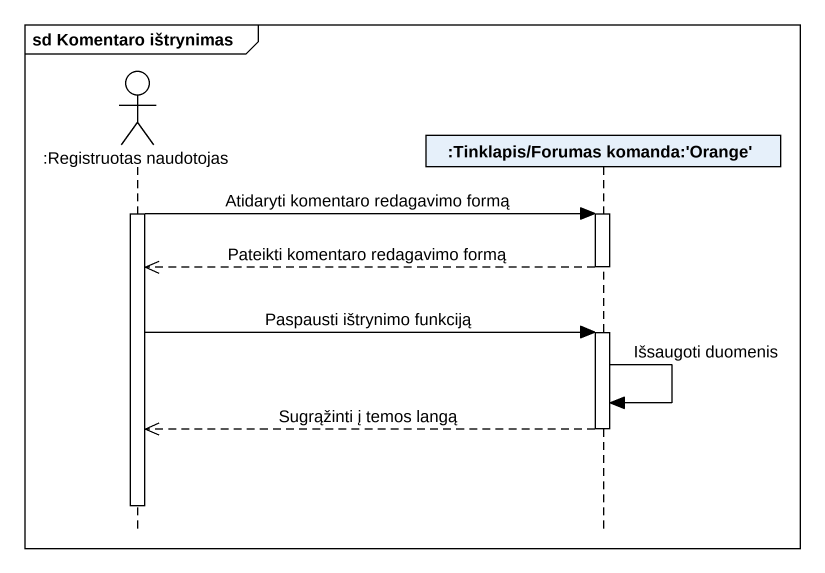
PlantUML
@startuml
mainframe sd Komentaro ištrynimas
hide footbox
actor ":Registruotas naudotojas" as Registruotas_naudotojas
participant ":Tinklapis/Forumas komanda:'Orange'" as Tinklapis_Forumas_komanda

activate Registruotas_naudotojas
Registruotas_naudotojas -> Tinklapis_Forumas_komanda : Atidaryti komentaro redagavimo formą
activate Tinklapis_Forumas_komanda
Tinklapis_Forumas_komanda -->> Registruotas_naudotojas : Pateikti komentaro redagavimo formą
deactivate Tinklapis_Forumas_komanda
Registruotas_naudotojas -> Tinklapis_Forumas_komanda : Paspausti ištrynimo funkciją
activate Tinklapis_Forumas_komanda
Tinklapis_Forumas_komanda -> Tinklapis_Forumas_komanda : Išsaugoti duomenis
Tinklapis_Forumas_komanda -->> Registruotas_naudotojas : Sugrąžinti į temos langą
deactivate Tinklapis_Forumas_komanda
deactivate Registruotas_naudotojas
@enduml
